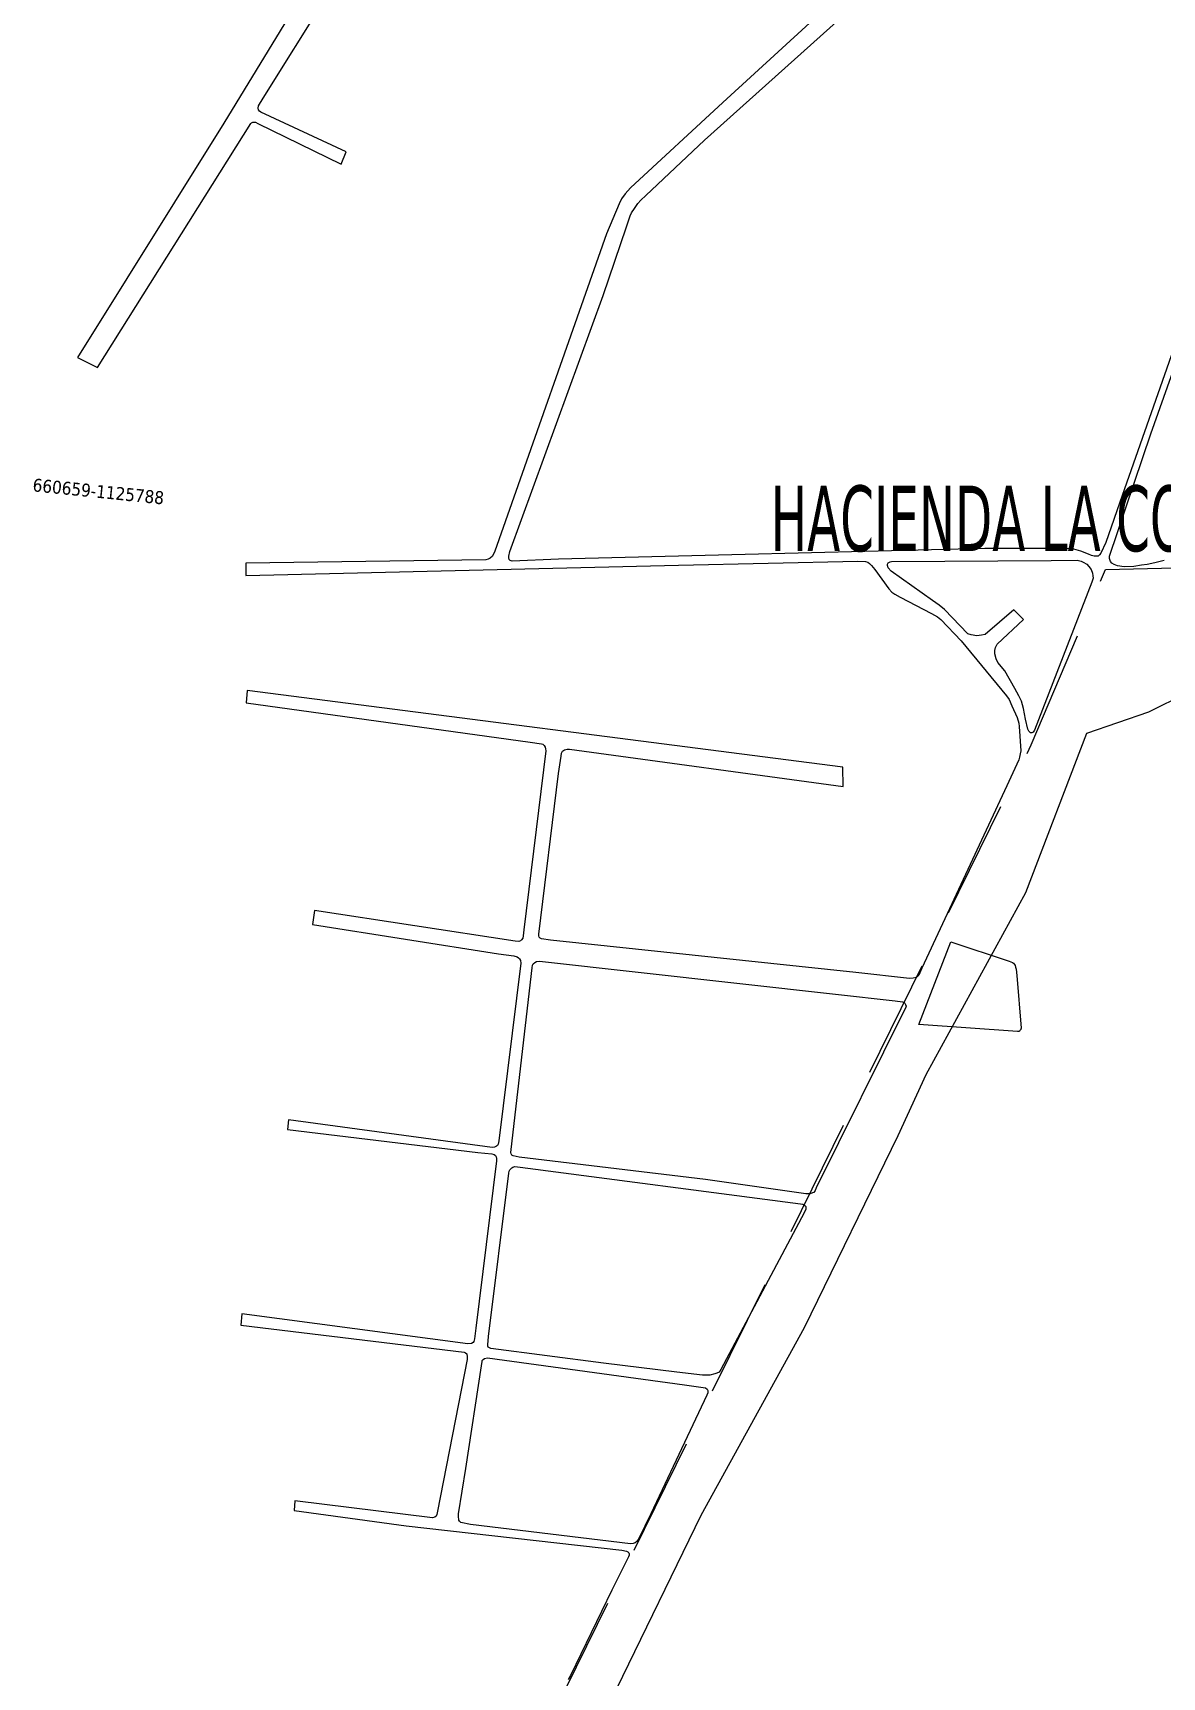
# Model space of a CAD drawing. Header units: metres. Extents: x 2 to 659295185, y -28 to 1124222152.
# Drawn here: x 660680 to 661157, y 1125278 to 1125972 of the extents above; entities that cross this region are included whole.
import ezdxf

# ---------------------------------------------------------------- set-up
doc = ezdxf.new("R2010")
doc.units = ezdxf.units.M
doc.header["$MEASUREMENT"] = 0
doc.linetypes.add('HIDDEN', pattern=[0.375, 0.25, -0.125])
for name, color, linetype in [('División Parroquial', 130, 'CONTINUOUS'), ('MANZANA', 30, 'CONTINUOUS'), ('Parcelas', 140, 'CONTINUOUS'), ('TEXTOS', 7, 'CONTINUOUS')]:
    doc.layers.add(name, color=color, linetype=linetype)
doc.layers.add('Limite Municipio', color=1, linetype='HIDDEN', lineweight=30)
doc.styles.get("Standard").update_dxf_attribs({"font": 'tahoma.ttf'})

msp = doc.modelspace()

# ---------------------------------------------------------------- linework, layer by layer
at = {"layer": 'División Parroquial', "color": 1, "flags": 128}
msp.add_lwpolyline([(661562.7309, 1126047.327), (661280.1952, 1125793.9785), (661175.1679, 1125700.5176), (661166.617, 1125692.9091), (661150.7272, 1125685.0107), (661124.6127, 1125675.9326), (661098.8774, 1125608.6563), (661056.8153, 1125531.9019), (661044.9331, 1125506.1771), (661005.3365, 1125425.0536), (660961.782, 1125345.9098), (660926.1352, 1125272.6947), (660896.4419, 1125213.3367), (660810.5862, 1125035.7329), (660807.461, 1125029.2542), (660771.6905, 1124949.2305), (660729.8511, 1124858.329), (660734.2379, 1123585.4881)], dxfattribs=at)
at = {"layer": 'Limite Municipio', "color": 4, "linetype": 'HIDDEN', "lineweight": -3, "ltscale": 200}
msp.add_lwpolyline([(660578.0048, 1120632.9916), (660665.8177, 1121655.962), (660399.8619, 1121691.383), (660459.3346, 1122251.1816), (660620.3506, 1123516.0091), (660707.8769, 1124281.3124), (660742.4515, 1124368.6583), (660733.5109, 1124403.5071), (660683.7897, 1124483.6592), (660705.5993, 1124900.9898), (660734.4164, 1124927.6763), (661101.2557, 1125671.1097), (661132.5681, 1125745.1859), (661162.2243, 1125745.8423), (661217.1414, 1125787.7676), (661565.8495, 1126105.0778)], dxfattribs=at)
at = {"layer": 'MANZANA', "lineweight": -2}
for p, q in [((661037.0678, 1126002.8354), (660971.0515, 1125942.3677)), ((660776.8866, 1125944.1473), (660807.9982, 1125993.8372)), ((660796.2809, 1125992.4575), (660760.3867, 1125933.5595)), ((660774.9241, 1125940.928), (660776.8866, 1125944.1473)), ((660774.8252, 1125939.9282), (660774.9241, 1125940.928)), ((660774.9324, 1125939.2683), (660774.8252, 1125939.9282)), ((660775.3776, 1125938.6085), (660774.9324, 1125939.2683)), ((660776.0373, 1125938.1685), (660775.3776, 1125938.6085)), ((660812.0469, 1125921.5219), (660776.0373, 1125938.1685)), ((660971.0515, 1125942.3677), (660932.0982, 1125906.355)), ((660760.3867, 1125933.5595), (660698.6006, 1125834.7396)), ((660707.0526, 1125830.4605), (660771.7825, 1125933.3895)), ((660771.7825, 1125933.3895), (660772.0051, 1125933.7294)), ((660772.0051, 1125933.7294), (660772.5493, 1125934.0594)), ((660772.5493, 1125934.0594), (660773.7532, 1125933.9594)), ((660773.7532, 1125933.9594), (660774.7427, 1125933.4095)), ((660774.7427, 1125933.4095), (660809.8783, 1125916.313)), ((660809.8783, 1125916.313), (660812.0469, 1125921.5219)), ((660929.8058, 1125903.8055), (660928.2803, 1125901.696)), ((660932.0982, 1125906.355), (660929.8058, 1125903.8055)), ((660927.2001, 1125899.4764), (660921.8898, 1125886.849)), ((660928.2803, 1125901.696), (660927.2001, 1125899.4764)), ((660921.8898, 1125886.849), (660874.7236, 1125752.9163)), ((660698.6006, 1125834.7396), (660707.0526, 1125830.4605)), ((660872.8683, 1125750.0268), (660871.887, 1125749.5869)), ((660873.7423, 1125750.8067), (660872.8683, 1125750.0268)), ((660874.7236, 1125752.9163), (660873.7423, 1125750.8067)), ((660870.9057, 1125749.247), (660769.6633, 1125747.7973)), ((660769.6633, 1125747.7973), (660769.688, 1125742.5984)), ((660769.688, 1125742.5984), (660952.3252, 1125747.0774)), ((660871.887, 1125749.5869), (660870.9057, 1125749.247)), ((660952.3252, 1125747.0774), (661028.0303, 1125748.6371)), ((661028.0303, 1125748.6371), (661031.3204, 1125748.5371)), ((661031.3204, 1125748.5371), (661032.3017, 1125748.2072)), ((661032.3017, 1125748.2072), (661032.9613, 1125747.6573)), ((661032.9613, 1125747.6573), (661033.8436, 1125746.8875)), ((661033.8436, 1125746.8875), (661035.2784, 1125745.2378)), ((661035.2784, 1125745.2378), (661041.1247, 1125736.9695)), ((661040.5228, 1125747.4774), (661040.8526, 1125748.0272)), ((661040.531, 1125746.8075), (661040.5228, 1125747.4774)), ((661040.8608, 1125745.9277), (661040.531, 1125746.8075)), ((661040.8526, 1125748.0272), (661041.7267, 1125748.4772)), ((661042.073, 1125744.498), (661040.8608, 1125745.9277)), ((661041.7267, 1125748.4772), (661042.2709, 1125748.5871)), ((661059.5542, 1125732.0805), (661042.073, 1125744.498)), ((661042.2709, 1125748.5871), (661109.6559, 1125749.007)), ((661109.6559, 1125749.007), (661120.6146, 1125749.167)), ((661120.6146, 1125749.167), (661122.371, 1125748.7271)), ((661122.371, 1125748.7271), (661123.2451, 1125748.2872)), ((661123.2451, 1125748.2872), (661124.6798, 1125747.4174)), ((661124.6798, 1125747.4174), (661125.5539, 1125746.4176)), ((661125.5539, 1125746.4176), (661126.5517, 1125745.2078)), ((661126.5517, 1125745.2078), (661127.1041, 1125743.6681)), ((661127.1041, 1125743.6681), (661127.3268, 1125742.4484)), ((661041.1247, 1125736.9695), (661042.3368, 1125735.6498)), ((661126.7908, 1125739.7889), (661104.3786, 1125681.7307)), ((661127.335, 1125741.5586), (661126.7908, 1125739.7889)), ((661127.3268, 1125742.4484), (661127.335, 1125741.5586)), ((661042.3368, 1125735.6498), (661043.6479, 1125734.7699)), ((661043.6479, 1125734.7699), (661045.9568, 1125733.4502)), ((661045.9568, 1125733.4502), (661059.1419, 1125726.5416)), ((661062.4072, 1125730.1009), (661059.5542, 1125732.0805)), ((661064.6089, 1125728.2313), (661062.4072, 1125730.1009)), ((661059.1419, 1125726.5416), (661061.6651, 1125725.2319)), ((661061.6651, 1125725.2319), (661063.0916, 1125724.0221)), ((661063.0916, 1125724.0221), (661071.6838, 1125715.0939)), ((661074.5204, 1125718.0933), (661064.6089, 1125728.2313)), ((661093.9723, 1125728.1413), (661081.8592, 1125717.8034)), ((661086.8067, 1125713.6142), (661097.9386, 1125724.0621)), ((661097.9386, 1125724.0621), (661093.9723, 1125728.1413)), ((661071.6838, 1125715.0939), (661090.8554, 1125691.8487)), ((661075.9469, 1125717.5534), (661074.5204, 1125718.0933)), ((661078.2475, 1125717.2335), (661075.9469, 1125717.5534)), ((661080.3255, 1125717.4635), (661078.2475, 1125717.2335)), ((661081.8592, 1125717.8034), (661080.3255, 1125717.4635)), ((661085.8337, 1125710.9548), (661086.1553, 1125712.2845)), ((661085.8419, 1125709.6351), (661085.8337, 1125710.9548)), ((661086.3944, 1125707.5355), (661085.8419, 1125709.6351)), ((661086.1553, 1125712.2845), (661086.8067, 1125713.6142)), ((661087.1695, 1125705.9858), (661086.3944, 1125707.5355)), ((661090.0391, 1125702.4665), (661087.1695, 1125705.9858)), ((661094.3434, 1125694.958), (661090.0391, 1125702.4665)), ((661096.0008, 1125691.8687), (661094.3434, 1125694.958)), ((660770.2405, 1125694.1582), (660769.8199, 1125688.8493)), ((660769.8199, 1125688.8493), (660889.6568, 1125672.3526)), ((661021.7387, 1125661.6748), (660770.2405, 1125694.1582)), ((661090.8554, 1125691.8487), (661091.9521, 1125690.309)), ((661091.9521, 1125690.309), (661093.0653, 1125687.6595)), ((661093.0653, 1125687.6595), (661095.2752, 1125682.6905)), ((661097.1057, 1125689.5491), (661096.0008, 1125691.8687)), ((661097.9963, 1125686.5698), (661097.1057, 1125689.5491)), ((661095.2752, 1125682.6905), (661096.0503, 1125680.371)), ((661098.8951, 1125682.0407), (661097.9963, 1125686.5698)), ((661099.7939, 1125677.8415), (661098.8951, 1125682.0407)), ((661104.3786, 1125681.7307), (661102.6387, 1125677.3016)), ((661096.0503, 1125680.371), (661096.174, 1125678.9313)), ((661096.174, 1125678.9313), (661096.8749, 1125668.6534)), ((661100.2309, 1125676.9617), (661099.7939, 1125677.8415)), ((661100.6762, 1125676.5218), (661100.2309, 1125676.9617)), ((661101.006, 1125676.3018), (661100.6762, 1125676.5218)), ((661101.5503, 1125676.3018), (661101.006, 1125676.3018)), ((661102.0945, 1125676.5218), (661101.5503, 1125676.3018)), ((661102.6387, 1125677.3016), (661102.0945, 1125676.5218)), ((660896.3607, 1125668.6234), (660886.9522, 1125593.1488)), ((660889.6568, 1125672.3526), (660894.4806, 1125671.6028)), ((660894.4806, 1125671.6028), (660895.0331, 1125671.3828)), ((660895.0331, 1125671.3828), (660895.5856, 1125670.9429)), ((660895.5856, 1125670.9429), (660896.0226, 1125670.1731)), ((660896.0226, 1125670.1731), (660896.138, 1125669.5132)), ((660896.138, 1125669.5132), (660896.3607, 1125668.6234)), ((660902.7265, 1125666.4439), (660902.9409, 1125667.6636)), ((660902.9409, 1125667.6636), (660903.3696, 1125668.4334)), ((660903.3696, 1125668.4334), (660904.2437, 1125668.9933)), ((660904.2437, 1125668.9933), (660905.3404, 1125669.3333)), ((660905.3404, 1125669.3333), (660906.3299, 1125669.3333)), ((660906.3299, 1125669.3333), (661021.78, 1125653.5965)), ((661096.5533, 1125667.3237), (661096.3389, 1125665.9939)), ((661096.8749, 1125668.6534), (661096.5533, 1125667.3237)), ((660901.6627, 1125659.0254), (660902.7265, 1125666.4439)), ((661021.78, 1125653.5965), (661021.7387, 1125661.6748)), ((661096.0173, 1125664.7742), (661091.0203, 1125653.9164)), ((661096.3389, 1125665.9939), (661096.0173, 1125664.7742)), ((660893.3097, 1125591.1892), (660901.6627, 1125659.0254)), ((661091.0203, 1125653.9164), (661054.9942, 1125576.8821)), ((660798.5979, 1125601.2671), (660797.7486, 1125595.3983)), ((660883.357, 1125588.2698), (660798.5979, 1125601.2671)), ((660797.7486, 1125595.3983), (660876.3645, 1125582.9308)), ((660886.746, 1125590.4993), (660886.5316, 1125589.4995)), ((660886.9522, 1125593.1488), (660886.746, 1125590.4993)), ((660893.318, 1125590.5293), (660893.3097, 1125591.1892)), ((660893.5406, 1125589.9794), (660893.318, 1125590.5293)), ((660884.8907, 1125588.1698), (660883.357, 1125588.2698)), ((660885.5504, 1125588.3897), (660884.8907, 1125588.1698)), ((660886.0946, 1125588.8396), (660885.5504, 1125588.3897)), ((660886.5316, 1125589.4995), (660886.0946, 1125588.8396)), ((660893.9776, 1125589.5295), (660893.5406, 1125589.9794)), ((660894.5301, 1125589.3195), (660893.9776, 1125589.5295)), ((660898.2572, 1125588.7797), (660894.5301, 1125589.3195)), ((661027.1727, 1125575.0924), (660898.2572, 1125588.7797)), ((661053.7903, 1125553.0969), (661067.33, 1125587.9998)), ((661067.33, 1125587.9998), (661091.9109, 1125579.8115)), ((660876.3645, 1125582.9308), (660882.8375, 1125582.071)), ((660885.806, 1125578.9917), (660876.3975, 1125503.9569)), ((660881.6748, 1125500.3377), (660890.5309, 1125577.0221)), ((660882.8375, 1125582.071), (660884.1568, 1125581.6411)), ((660884.1568, 1125581.6411), (660884.701, 1125581.3112)), ((660884.701, 1125581.3112), (660885.2535, 1125580.8713)), ((660885.2535, 1125580.8713), (660885.5833, 1125580.2014)), ((660885.5833, 1125580.2014), (660885.806, 1125578.9917)), ((660890.5309, 1125577.0221), (660890.7452, 1125578.1318)), ((660890.7452, 1125578.1318), (660890.9596, 1125578.7917)), ((660890.9596, 1125578.7917), (660891.6111, 1125579.3516)), ((660891.6111, 1125579.3516), (660892.3779, 1125579.6815)), ((660892.3779, 1125579.6815), (660893.6973, 1125579.8015)), ((660893.6973, 1125579.8015), (661018.5558, 1125565.9843)), ((661054.9942, 1125576.8821), (661053.8068, 1125574.0027)), ((661091.9109, 1125579.8115), (661093.3374, 1125579.2716)), ((661093.3374, 1125579.2716), (661093.7744, 1125578.9417)), ((661093.7744, 1125578.9417), (661094.2115, 1125578.5018)), ((661094.2115, 1125578.5018), (661094.4341, 1125578.0518)), ((661094.4341, 1125578.0518), (661094.6567, 1125577.282)), ((661094.6567, 1125577.282), (661094.8794, 1125576.5122)), ((661094.8794, 1125576.5122), (661095.2257, 1125573.8527)), ((661049.8653, 1125572.543), (661027.1727, 1125575.0924)), ((661051.399, 1125572.6629), (661049.8653, 1125572.543)), ((661052.7101, 1125572.8929), (661051.399, 1125572.6629)), ((661053.2626, 1125573.3328), (661052.7101, 1125572.8929)), ((661053.8068, 1125574.0027), (661053.2626, 1125573.3328)), ((661095.2257, 1125573.8527), (661096.9656, 1125551.5272)), ((661018.5558, 1125565.9843), (661043.7716, 1125563.1149)), ((661043.7716, 1125563.1149), (661046.8391, 1125562.685)), ((661046.8391, 1125562.685), (661047.6142, 1125562.355)), ((661048.2739, 1125560.3754), (661010.4914, 1125484.111)), ((661047.6142, 1125562.355), (661047.944, 1125562.1351)), ((661047.944, 1125562.1351), (661048.1667, 1125561.5852)), ((661048.1667, 1125561.5852), (661048.3811, 1125560.9253)), ((661048.3811, 1125560.9253), (661048.2739, 1125560.3754)), ((661095.4401, 1125550.1875), (661053.7903, 1125553.0969)), ((661095.9843, 1125550.1875), (661095.4401, 1125550.1875)), ((661096.3141, 1125550.3075), (661095.9843, 1125550.1875)), ((661096.4213, 1125550.5274), (661096.3141, 1125550.3075)), ((661096.644, 1125550.7474), (661096.4213, 1125550.5274)), ((661096.8584, 1125550.9674), (661096.644, 1125550.7474)), ((661096.9656, 1125551.5272), (661096.8584, 1125551.1873)), ((661096.8584, 1125551.1873), (661096.8584, 1125550.9674)), ((660787.7134, 1125512.8451), (660787.1857, 1125508.7559)), ((660787.1857, 1125508.7559), (660867.5414, 1125499.0579)), ((660873.6681, 1125501.1775), (660787.7134, 1125512.8451)), ((660874.6576, 1125501.2975), (660873.6681, 1125501.1775)), ((660875.5317, 1125501.7474), (660874.6576, 1125501.2975)), ((660875.8615, 1125502.0773), (660875.5317, 1125501.7474)), ((660876.1831, 1125502.6272), (660875.8615, 1125502.0773)), ((660876.3975, 1125503.9569), (660876.1831, 1125502.6272)), ((660881.4604, 1125499.1179), (660881.6748, 1125500.3377)), ((660875.4492, 1125495.5486), (660866.7828, 1125424.943)), ((660867.5414, 1125499.0579), (660873.5692, 1125498.528)), ((660873.5692, 1125498.528), (660874.5587, 1125498.3081)), ((660874.5587, 1125498.3081), (660875.0039, 1125497.8682)), ((660875.0039, 1125497.8682), (660875.3338, 1125497.3183)), ((660875.3338, 1125497.3183), (660875.441, 1125496.5484)), ((660875.441, 1125496.5484), (660875.4492, 1125495.5486)), ((660881.6831, 1125498.568), (660881.4604, 1125499.1179)), ((660881.9057, 1125498.0081), (660881.6831, 1125498.568)), ((660882.4499, 1125497.6782), (660881.9057, 1125498.0081)), ((660882.3675, 1125492.9292), (660883.2415, 1125493.1491)), ((660885.0804, 1125497.1383), (660882.4499, 1125497.6782)), ((660883.2415, 1125493.1491), (660885.4349, 1125492.9392)), ((660963.688, 1125487.6502), (660885.0804, 1125497.1383)), ((660872.0602, 1125421.4337), (660880.6194, 1125490.3797)), ((660880.6194, 1125490.3797), (660880.8337, 1125491.2595)), ((660880.8337, 1125491.2595), (660881.1636, 1125491.8194)), ((660881.1636, 1125491.8194), (660881.9304, 1125492.5892)), ((660881.9304, 1125492.5892), (660882.3675, 1125492.9292)), ((660885.4349, 1125492.9392), (661003.837, 1125477.4423)), ((661006.0139, 1125481.6515), (660963.688, 1125487.6502)), ((661007.8775, 1125481.6615), (661006.0139, 1125481.6515)), ((661008.8587, 1125482.0014), (661007.8775, 1125481.6615)), ((661009.4029, 1125482.2213), (661008.8587, 1125482.0014)), ((661010.0626, 1125483.1112), (661009.4029, 1125482.2213)), ((661010.4914, 1125484.111), (661010.0626, 1125483.1112)), ((661005.3872, 1125473.6831), (660970.1857, 1125407.4966)), ((661003.837, 1125477.4423), (661004.8265, 1125477.3323)), ((661004.8265, 1125477.3323), (661005.5934, 1125476.7825)), ((661006.0386, 1125475.1228), (661005.3872, 1125473.6831)), ((661005.5934, 1125476.7825), (661006.0386, 1125476.3425)), ((661006.0386, 1125476.3425), (661006.1458, 1125475.6827)), ((661006.1458, 1125475.6827), (661006.0386, 1125475.1228)), ((660767.9234, 1125431.0218), (660767.5029, 1125426.1528)), ((660863.4185, 1125418.2944), (660767.9234, 1125431.0218)), ((660767.5029, 1125426.1528), (660861.7858, 1125414.7451)), ((660866.7828, 1125424.943), (660866.2551, 1125420.4139)), ((660864.9522, 1125418.5243), (660863.4185, 1125418.2944)), ((660865.6037, 1125418.8542), (660864.9522, 1125418.5243)), ((660865.9335, 1125419.3042), (660865.6037, 1125418.8542)), ((660866.2551, 1125420.4139), (660865.9335, 1125419.3042)), ((660871.7468, 1125417.8944), (660872.0602, 1125421.4337)), ((660871.7468, 1125417.3346), (660871.7468, 1125417.8944)), ((660871.9695, 1125416.8946), (660871.7468, 1125417.3346)), ((660872.5219, 1125416.5647), (660871.9695, 1125416.8946)), ((660863.1217, 1125411.7657), (660850.588, 1125347.6787)), ((660861.7858, 1125414.7451), (660862.4455, 1125414.5351)), ((660862.4455, 1125414.5351), (660862.8908, 1125414.0952)), ((660862.8908, 1125414.0952), (660863.1134, 1125412.7655)), ((660863.1134, 1125412.7655), (660863.1217, 1125411.7657)), ((660869.1576, 1125409.0262), (660869.372, 1125410.8059)), ((660869.372, 1125410.8059), (660869.4792, 1125411.2458)), ((660869.4792, 1125411.2458), (660869.8008, 1125411.6857)), ((660869.8008, 1125411.6857), (660870.345, 1125412.1356)), ((660870.345, 1125412.1356), (660871.6644, 1125412.4755)), ((660871.6644, 1125412.4755), (660954.8814, 1125401.0179)), ((660873.0662, 1125416.3448), (660872.5219, 1125416.5647)), ((660920.6529, 1125410.146), (660873.0662, 1125416.3448)), ((660951.6738, 1125406.3068), (660920.6529, 1125410.146)), ((660862.561, 1125365.7551), (660869.1576, 1125409.0262)), ((660962.4181, 1125405.137), (660951.6738, 1125406.3068)), ((660965.601, 1125405.157), (660962.4181, 1125405.137)), ((660967.679, 1125405.6069), (660965.601, 1125405.157)), ((660968.553, 1125405.9469), (660967.679, 1125405.6069)), ((660969.4271, 1125406.3868), (660968.553, 1125405.9469)), ((660970.1857, 1125407.4966), (660969.4271, 1125406.3868)), ((660964.2157, 1125396.6288), (660940.6656, 1125346.529)), ((660954.8814, 1125401.0179), (660963.7622, 1125399.7281)), ((660963.7622, 1125399.7281), (660964.4219, 1125399.1783)), ((660964.6445, 1125397.6286), (660964.2157, 1125396.6288)), ((660964.4219, 1125399.1783), (660964.6445, 1125398.6284)), ((660964.6445, 1125398.6284), (660964.6445, 1125397.6286)), ((660859.3616, 1125346.609), (660862.561, 1125365.7551)), ((660790.3026, 1125352.0478), (660790.1047, 1125347.9487)), ((660790.1047, 1125347.9487), (660837.3617, 1125341.53)), ((660848.4111, 1125344.8993), (660790.3026, 1125352.0478)), ((660850.588, 1125347.6787), (660850.2664, 1125346.349)), ((660837.3617, 1125341.53), (660928.4617, 1125331.2121)), ((660849.3923, 1125345.1293), (660848.4111, 1125344.8993)), ((660849.9366, 1125345.5692), (660849.3923, 1125345.1293)), ((660850.2664, 1125346.349), (660849.9366, 1125345.5692)), ((660859.3616, 1125345.6092), (660859.3616, 1125346.609)), ((660859.5924, 1125343.8395), (660859.3616, 1125345.6092)), ((660859.9223, 1125343.3996), (660859.5924, 1125343.8395)), ((660860.4748, 1125342.8497), (660859.9223, 1125343.3996)), ((660864.5317, 1125341.9899), (660860.4748, 1125342.8497)), ((660932.0652, 1125333.8815), (660864.5317, 1125341.9899)), ((660940.6656, 1125346.529), (660935.5614, 1125336.1111)), ((660933.1619, 1125334.0015), (660932.0652, 1125333.8815)), ((660934.0359, 1125334.3414), (660933.1619, 1125334.0015)), ((660934.7945, 1125334.8913), (660934.0359, 1125334.3414)), ((660935.5614, 1125336.1111), (660934.7945, 1125334.8913)), ((660931.2076, 1125328.3527), (660924.1492, 1125314.2755)), ((660928.4617, 1125331.2121), (660930.3253, 1125330.7822)), ((660930.3253, 1125330.7822), (660930.8695, 1125330.4522)), ((660930.8695, 1125330.4522), (660931.3148, 1125330.1223)), ((660931.5374, 1125329.1325), (660931.2076, 1125328.3527)), ((660931.3148, 1125330.1223), (660931.5374, 1125329.6824)), ((660931.5374, 1125329.6824), (660931.5374, 1125329.1325)), ((660924.1492, 1125314.2755), (660906.6762, 1125278.2529)), ((660906.6762, 1125278.2529), (660905.695, 1125276.6932))]:
    msp.add_line(p, q, dxfattribs=at)
for points in [[(661172.547, 1125870.2824), (661139.6625, 1125776.4615), (661132.7443, 1125756.5155), (661130.6828, 1125752.0864), (661130.0314, 1125751.3066), (661129.4789, 1125750.7567), (661128.7121, 1125750.7467), (661127.838, 1125750.7467), (661126.6341, 1125751.0766), (661125.422, 1125751.6165), (661122.2391, 1125752.9362), (661119.2788, 1125753.8061), (661116.2114, 1125754.006), (661081.6943, 1125754.076), (660901.6875, 1125749.4969), (660882.0789, 1125748.7471), (660881.312, 1125748.9671), (660880.875, 1125749.407), (660880.6523, 1125750.0668), (660880.6441, 1125750.8367), (660881.0729, 1125752.7263), (660920.4715, 1125860.8443), (660930.3088, 1125889.8684), (660931.9332, 1125894.4174), (660932.4775, 1125895.7472), (660933.6731, 1125897.6268), (660935.0832, 1125899.6264), (660936.3942, 1125901.0661), (660938.5794, 1125903.0657), (660963.3417, 1125926.4109), (661020.304, 1125977.5405)], [(661157.4323, 1125748.997), (661153.4908, 1125747.9873), (661150.209, 1125747.3074), (661147.8012, 1125746.9675), (661144.6265, 1125746.3976), (661140.4624, 1125746.2676), (661137.7165, 1125746.6975), (661136.29, 1125747.2474), (661135.3005, 1125747.7973), (661134.748, 1125748.5671), (661134.311, 1125749.8869), (661134.3028, 1125750.7767), (661151.7097, 1125802.5062), (661164.2599, 1125837.729)]]:
    msp.add_lwpolyline(points, dxfattribs=at)

# ---------------------------------------------------------------- texts
at = {"layer": 'Parcelas', "lineweight": -2}
msp.add_text('660659-1125788', height=5.46614, rotation=354.2225809, dxfattribs=at).set_placement((660679.429, 1125778.2334))
at = {"layer": 'TEXTOS', "color": 0, "width": 0.625}
msp.add_text('HACIENDA LA COROMOTO', height=27.699362, dxfattribs=at).set_placement((660991.2703, 1125752.9212))

doc.saveas('drawing.dxf')
